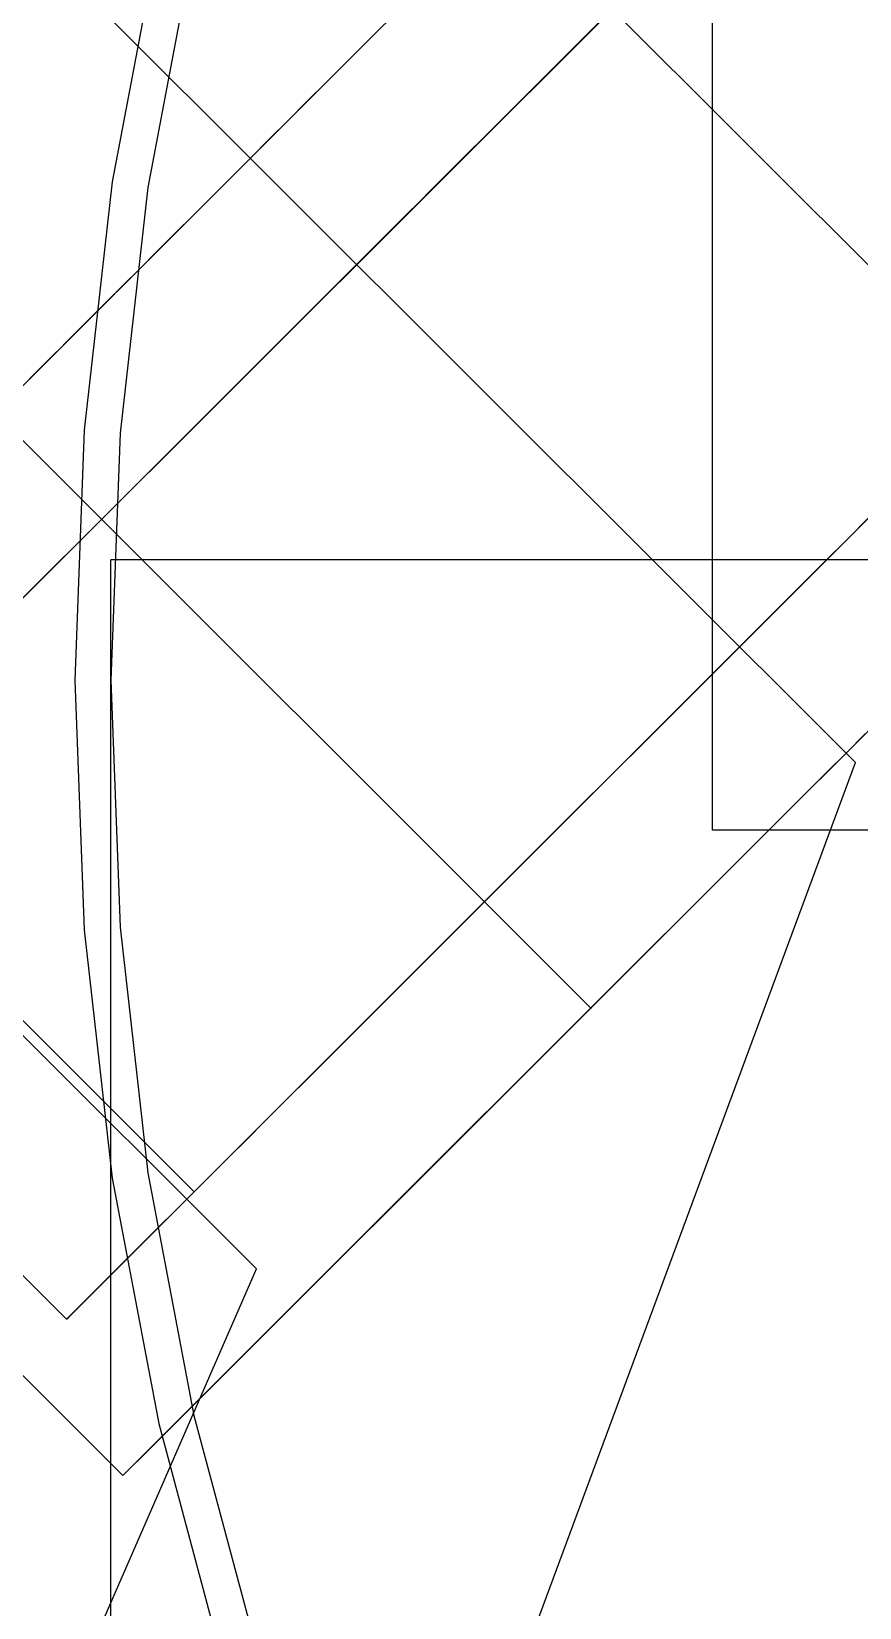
# Model space of a CAD drawing. Header units: millimetres. Extents: x -180 to 1414, y -663 to 972.
# Drawn here: x 1143.68 to 1157.44, y 434.57 to 460.79 of the extents above; entities that cross this region are included whole.
import ezdxf

# ---------------------------------------------------------------- set-up
doc = ezdxf.new("R2010")
doc.units = ezdxf.units.MM
doc.layers.add('TOP', color=8, linetype='Continuous')

msp = doc.modelspace()

# ---------------------------------------------------------------- linework, layer by layer
at = {"layer": 'TOP'}
for p, q in [((1155, 447.5), (1155, 544.9)), ((1144.051, 451.879), (1170.508, 478.337)), ((1169.33, 477.158), (1142.872, 450.701)), ((1150.415, 445.515), (1176.872, 471.973)), ((1149.236, 444.337), (1175.694, 470.794)), ((1151.563, 462.927), (1161.463, 453.028)), ((1143.629, 462.376), (1157.376, 448.629)), ((1145.794, 462.372), (1145.021, 458.287)), ((1146.379, 462.239), (1145.614, 458.197)), ((1146.379, 462.239), (1145.614, 458.197)), ((1149.995, 461.359), (1149.112, 460.476)), ((1152.946, 460.774), (1153.549, 461.377)), ((1149.442, 460.806), (1149.161, 460.525)), ((1152.286, 460.115), (1153.078, 460.907)), ((1152.322, 460.15), (1152.946, 460.774)), ((1149.112, 460.476), (1148.219, 459.583)), ((1149.161, 460.525), (1148.871, 460.235)), ((1148.871, 460.235), (1148.571, 459.935)), ((1148.571, 459.935), (1148.265, 459.629)), ((1151.476, 459.304), (1152.286, 460.115)), ((1151.68, 459.508), (1152.322, 460.15)), ((1148.219, 459.583), (1147.321, 458.685)), ((1148.265, 459.629), (1147.953, 459.317)), ((1151.023, 458.852), (1151.68, 459.508)), ((1147.953, 459.317), (1147.638, 459.002)), ((1150.652, 458.481), (1151.476, 459.304)), ((1147.638, 459.002), (1147.321, 458.685)), ((1147.321, 458.685), (1146.422, 457.786)), ((1147.321, 458.685), (1147.003, 458.367)), ((1150.356, 458.184), (1151.023, 458.852)), ((1147.003, 458.367), (1146.688, 458.052)), ((1149.82, 457.648), (1150.652, 458.481)), ((1145.021, 458.287), (1144.555, 454.155)), ((1145.614, 458.197), (1145.154, 454.11)), ((1145.614, 458.197), (1145.154, 454.11)), ((1149.681, 457.51), (1150.356, 458.184)), ((1146.688, 458.052), (1146.376, 457.74)), ((1146.422, 457.786), (1145.529, 456.893)), ((1146.376, 457.74), (1146.07, 457.434)), ((1148.983, 456.812), (1149.82, 457.648)), ((1146.07, 457.434), (1145.771, 457.134)), ((1149.003, 456.832), (1149.681, 457.51)), ((1145.771, 457.134), (1145.48, 456.844)), ((1145.529, 456.893), (1144.646, 456.01)), ((1145.48, 456.844), (1145.199, 456.563)), ((1148.148, 455.976), (1148.983, 456.812)), ((1148.326, 456.154), (1149.003, 456.832)), ((1145.199, 456.563), (1144.931, 456.295)), ((1141.31, 452.674), (1144.931, 456.295)), ((1144.931, 456.295), (1144.675, 456.039)), ((1144.646, 456.01), (1143.777, 455.141)), ((1144.675, 456.039), (1144.435, 455.799)), ((1147.653, 455.481), (1148.326, 456.154)), ((1144.435, 455.799), (1144.21, 455.574)), ((1147.317, 455.146), (1148.148, 455.976)), ((1144.21, 455.574), (1144.004, 455.367)), ((1146.988, 454.816), (1147.653, 455.481)), ((1144.004, 455.367), (1143.815, 455.179)), ((1143.777, 455.141), (1142.929, 454.293)), ((1143.815, 455.179), (1143.646, 455.01)), ((1146.496, 454.325), (1147.317, 455.146)), ((1146.988, 454.816), (1146.334, 454.163)), ((1143.078, 454.442), (1152.977, 444.542)), ((1145.69, 453.519), (1146.496, 454.325)), ((1146.334, 454.163), (1145.697, 453.525)), ((1144.555, 454.155), (1144.4, 450)), ((1145.154, 454.11), (1145, 450)), ((1145.154, 454.11), (1145, 450)), ((1144.903, 452.731), (1145.69, 453.519)), ((1145.697, 453.525), (1145.078, 452.906)), ((1157.387, 452.488), (1158.044, 453.144)), ((1143.403, 451.232), (1145.078, 452.906)), ((1145.078, 452.906), (1144.481, 452.309)), ((1157.016, 452.117), (1157.84, 452.94)), ((1144.139, 451.968), (1144.903, 452.731)), ((1135.201, 452.42), (1147.42, 440.201)), ((1156.72, 451.82), (1157.387, 452.488)), ((1144.481, 452.309), (1143.91, 451.739)), ((1156.184, 451.284), (1157.016, 452.117)), ((1143.403, 451.232), (1144.139, 451.968)), ((1143.501, 451.33), (1144.051, 451.879)), ((1145.154, 452), (1145, 452)), ((1145, 346.8), (1145, 452)), ((1145.614, 452), (1145.154, 452)), ((1146.379, 452), (1145.614, 452)), ((1147.443, 452), (1146.379, 452)), ((1148.802, 452), (1147.443, 452)), ((1150.447, 452), (1148.802, 452)), ((1152.369, 452), (1150.447, 452)), ((1154.557, 452), (1152.369, 452)), ((1156.999, 452), (1154.557, 452)), ((1156.045, 451.146), (1156.72, 451.82)), ((1159.682, 452), (1156.999, 452)), ((1143.91, 451.739), (1143.368, 451.197)), ((1155.347, 450.448), (1156.184, 451.284)), ((1155.367, 450.468), (1156.045, 451.146)), ((1154.512, 449.612), (1155.347, 450.448)), ((1154.69, 449.79), (1155.367, 450.468)), ((1144.4, 450), (1144.555, 445.845)), ((1145, 450), (1145.154, 445.89)), ((1145, 450), (1145.154, 445.89)), ((1154.017, 449.117), (1154.69, 449.79)), ((1153.681, 448.782), (1154.512, 449.612)), ((1158.118, 449.683), (1157.22, 448.785)), ((1154.017, 449.117), (1153.352, 448.452)), ((1157.537, 449.102), (1157.22, 448.785)), ((1152.86, 447.961), (1153.681, 448.782)), ((1157.22, 448.785), (1156.322, 447.887)), ((1157.22, 448.785), (1156.903, 448.468)), ((1150.503, 430.047), (1157.376, 448.629)), ((1153.352, 448.452), (1152.698, 447.799)), ((1156.903, 448.468), (1156.588, 448.153)), ((1156.588, 448.153), (1156.276, 447.841)), ((1152.054, 447.155), (1152.86, 447.961)), ((1156.322, 447.887), (1155.428, 446.993)), ((1140.021, 447.849), (1146.385, 441.485)), ((1152.698, 447.799), (1152.06, 447.161)), ((1156.276, 447.841), (1155.969, 447.534)), ((1155.126, 447.5), (1155, 447.5)), ((1155.503, 447.5), (1155.126, 447.5)), ((1156.128, 447.5), (1155.503, 447.5)), ((1155.969, 447.534), (1155.67, 447.235)), ((1156.999, 447.5), (1156.128, 447.5)), ((1158.111, 447.5), (1156.999, 447.5)), ((1151.267, 446.368), (1152.054, 447.155)), ((1152.06, 447.161), (1151.442, 446.542)), ((1155.67, 447.235), (1155.379, 446.944)), ((1155.428, 446.993), (1154.545, 446.11)), ((1155.379, 446.944), (1155.099, 446.664)), ((1135.3, 446.664), (1145.199, 436.764)), ((1155.099, 446.664), (1154.83, 446.395)), ((1150.503, 445.604), (1151.267, 446.368)), ((1151.442, 446.542), (1150.845, 445.945)), ((1154.83, 446.395), (1154.575, 446.14)), ((1149.044, 440.609), (1154.575, 446.14)), ((1154.545, 446.11), (1153.677, 445.242)), ((1154.575, 446.14), (1154.334, 445.899)), ((1144.555, 445.845), (1145.021, 441.713)), ((1145.154, 445.89), (1145.614, 441.803)), ((1145.154, 445.89), (1145.614, 441.803)), ((1149.044, 440.609), (1154.334, 445.899)), ((1149.725, 441.29), (1154.334, 445.899)), ((1150.845, 445.945), (1150.274, 445.375)), ((1154.334, 445.899), (1154.11, 445.675)), ((1144.264, 439.364), (1137.9, 445.728)), ((1148.408, 439.973), (1154.11, 445.675)), ((1149.767, 444.868), (1150.503, 445.604)), ((1149.865, 444.966), (1150.415, 445.515)), ((1154.11, 445.675), (1153.903, 445.468)), ((1147.822, 439.387), (1153.903, 445.468)), ((1150.274, 445.375), (1149.732, 444.833)), ((1153.715, 445.28), (1153.546, 445.111)), ((1153.903, 445.468), (1153.715, 445.28)), ((1146.39, 437.955), (1153.546, 445.111)), ((1153.677, 445.242), (1152.828, 444.393)), ((1153.546, 445.111), (1153.398, 444.963)), ((1145.501, 437.066), (1153.166, 444.731)), ((1146.81, 438.375), (1153.398, 444.963)), ((1149.063, 444.163), (1149.767, 444.868)), ((1149.732, 444.833), (1149.223, 444.323)), ((1149.347, 444.448), (1149.865, 444.966)), ((1153.166, 444.731), (1153.084, 444.649)), ((1153.271, 444.836), (1153.166, 444.731)), ((1153.398, 444.963), (1153.271, 444.836)), ((1145.199, 436.764), (1152.977, 444.542)), ((1145.233, 436.798), (1152.989, 444.554)), ((1145.501, 437.066), (1153.084, 444.649)), ((1145.501, 437.066), (1153.025, 444.59)), ((1145.733, 437.298), (1153.084, 444.649)), ((1152.989, 444.554), (1152.977, 444.542)), ((1153.025, 444.59), (1152.989, 444.554)), ((1153.084, 444.649), (1153.025, 444.59)), ((1149.236, 444.337), (1148.558, 443.659)), ((1149.223, 444.323), (1148.748, 443.848)), ((1148.863, 443.964), (1149.347, 444.448)), ((1152.828, 444.393), (1152.004, 443.569)), ((1148.394, 443.495), (1149.063, 444.163)), ((1148.416, 443.516), (1148.863, 443.964)), ((1148.748, 443.848), (1148.31, 443.411)), ((1147.765, 442.866), (1148.394, 443.495)), ((1148.31, 443.411), (1147.913, 443.013)), ((1148.558, 443.659), (1147.919, 443.019)), ((1148.416, 443.516), (1148.008, 443.109)), ((1152.004, 443.569), (1151.21, 442.775)), ((1146.267, 441.367), (1148.008, 443.109)), ((1147.919, 443.019), (1147.322, 442.422)), ((1147.913, 443.013), (1147.557, 442.658)), ((1147.642, 442.743), (1148.008, 443.109)), ((1146.149, 441.249), (1147.557, 442.658)), ((1147.179, 442.28), (1147.765, 442.866)), ((1147.557, 442.658), (1147.246, 442.346)), ((1147.32, 442.42), (1147.642, 442.743)), ((1151.21, 442.775), (1150.448, 442.013)), ((1147.322, 442.422), (1146.77, 441.87)), ((1147.043, 442.143), (1147.32, 442.42)), ((1146.639, 441.74), (1147.179, 442.28)), ((1146.813, 441.913), (1147.043, 442.143)), ((1147.246, 442.346), (1146.981, 442.081)), ((1144.73, 439.83), (1146.763, 441.863)), ((1144.999, 440.099), (1146.981, 442.081)), ((1146.77, 441.87), (1146.267, 441.367)), ((1146.763, 441.863), (1146.593, 441.694)), ((1146.631, 441.732), (1146.813, 441.913)), ((1146.981, 442.081), (1146.763, 441.863)), ((1150.448, 442.013), (1149.725, 441.29)), ((1145.021, 441.713), (1145.794, 437.628)), ((1145.614, 441.803), (1146.379, 437.761)), ((1145.614, 441.803), (1146.379, 437.761)), ((1146.149, 441.249), (1146.639, 441.74)), ((1146.416, 441.517), (1146.499, 441.599)), ((1146.593, 441.694), (1146.473, 441.574)), ((1146.499, 441.599), (1146.631, 441.732)), ((1144.264, 439.364), (1146.385, 441.485)), ((1144.287, 439.388), (1146.404, 441.504)), ((1144.303, 439.403), (1146.416, 441.517)), ((1144.373, 439.473), (1146.473, 441.574)), ((1146.267, 441.367), (1145.815, 440.915)), ((1146.385, 441.485), (1146.416, 441.517)), ((1146.404, 441.504), (1146.385, 441.485)), ((1146.473, 441.574), (1146.404, 441.504)), ((1145.71, 440.811), (1146.149, 441.249)), ((1149.725, 441.29), (1149.044, 440.609)), ((1145.326, 440.427), (1145.71, 440.811)), ((1145.815, 440.915), (1145.417, 440.518)), ((1149.044, 440.609), (1148.408, 439.973)), ((1144.999, 440.099), (1145.326, 440.427)), ((1145.417, 440.518), (1145.075, 440.176)), ((1142.696, 429.368), (1147.42, 440.201)), ((1144.73, 439.83), (1144.999, 440.099)), ((1145.075, 440.176), (1144.792, 439.892)), ((1144.521, 439.621), (1144.73, 439.83)), ((1144.792, 439.892), (1144.567, 439.668)), ((1148.408, 439.973), (1147.822, 439.387)), ((1144.404, 439.505), (1144.303, 439.403)), ((1144.373, 439.473), (1144.521, 439.621)), ((1144.567, 439.668), (1144.404, 439.505)), ((1144.303, 439.403), (1144.264, 439.364)), ((1144.264, 439.364), (1144.287, 439.388)), ((1144.287, 439.388), (1144.373, 439.473)), ((1147.822, 439.387), (1147.288, 438.853)), ((1147.288, 438.853), (1146.81, 438.375)), ((1146.81, 438.375), (1146.39, 437.955)), ((1146.39, 437.955), (1146.03, 437.595)), ((1146.379, 437.761), (1147.443, 433.788)), ((1146.379, 437.761), (1147.443, 433.788)), ((1146.03, 437.595), (1145.733, 437.298)), ((1145.794, 437.628), (1146.87, 433.612)), ((1145.733, 437.298), (1145.501, 437.066)), ((1145.333, 436.898), (1145.233, 436.798)), ((1145.501, 437.066), (1145.333, 436.898)), ((1145.233, 436.798), (1145.199, 436.764))]:
    msp.add_line(p, q, dxfattribs=at)

doc.saveas('drawing.dxf')
